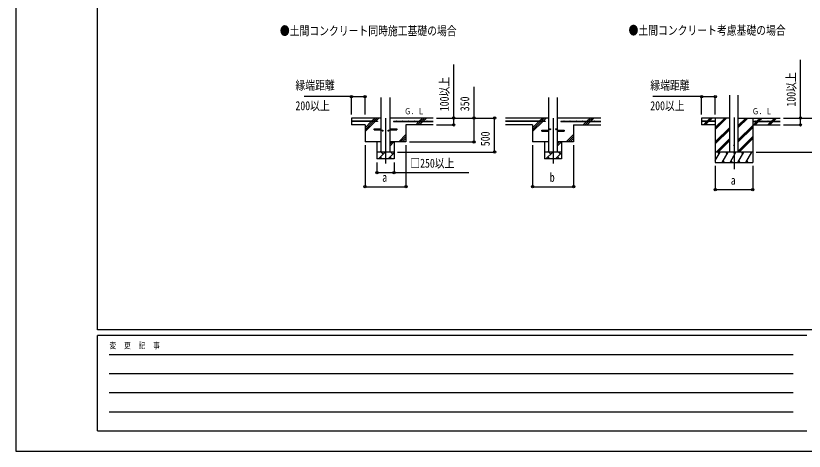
# Model space of a CAD drawing. Units: millimetres, scale not verified. Extents: x -16820 to 16820, y -11880 to 11880.
# Drawn here: x -16820 to -5258, y -11880 to -5492 of the extents above; entities that cross this region are included whole.
import ezdxf
from ezdxf.enums import TextEntityAlignment as Align

# ---------------------------------------------------------------- set-up
doc = ezdxf.new("R2010")
doc.units = ezdxf.units.MM
doc.header["$LTSCALE"] = 50
for name, color, linetype in [('0-2_USER1', 3, 'Continuous'), ('0-4_YKK_12', 2, 'Continuous'), ('0-5_YKK_13', 4, 'Continuous'), ('0-6_YKK_A1', 4, 'Continuous'), ('0-7_YKK_D', 6, 'Continuous'), ('0-8_YKK_ZWAK', 7, 'Continuous')]:
    doc.layers.add(name, color=color, linetype=linetype)
doc.styles.add('ＭＳ ゴシック', font='')
doc.styles.get('ＭＳ ゴシック').set_extended_font_data('MS Gothic')

msp = doc.modelspace()

# ---------------------------------------------------------------- linework, layer by layer
at = {"layer": '0-4_YKK_12'}
for p, q in [((-11398.17, -6992.29), (-11398.17, -7658.24)), ((-8940.78, -6992.29), (-8940.78, -7658.24)), ((-6287.32, -6983.08), (-6287.32, -7742.29))]:
    msp.add_line(p, q, dxfattribs=at)
at = {"layer": '0-5_YKK_13'}
for p, q in [((-11563.17, -7149.29), (-11460.67, -7149.29)), ((-11563.17, -7165.29), (-11563.17, -7149.29)), ((-11563.17, -7165.29), (-11460.67, -7165.29)), ((-11335.67, -7149.29), (-11233.17, -7149.29)), ((-11335.67, -7165.29), (-11233.17, -7165.29)), ((-11233.17, -7149.29), (-11233.17, -7165.29)), ((-9105.78, -7169.29), (-9003.28, -7169.29)), ((-9105.78, -7185.29), (-9105.78, -7169.29)), ((-9105.78, -7185.29), (-9003.28, -7185.29)), ((-8878.28, -7169.29), (-8775.78, -7169.29)), ((-8878.28, -7185.29), (-8775.78, -7185.29)), ((-8775.78, -7169.29), (-8775.78, -7185.29))]:
    msp.add_line(p, q, dxfattribs=at)
for centre, radius in [((-8985.78, -7157.29), 8), ((-8895.78, -7157.29), 8), ((-11443.17, -7177.29), 8), ((-11353.17, -7177.29), 8), ((-6287.32, -7392.29), 5)]:
    msp.add_circle(centre, radius, dxfattribs=at)
at = {"layer": '0-6_YKK_A1'}
for p, q in [((-11460.67, -7492.29), (-11460.67, -6692.29)), ((-11335.67, -6692.29), (-11335.67, -7492.29)), ((-9003.28, -7492.29), (-9003.28, -6692.29)), ((-8878.28, -6692.29), (-8878.28, -7492.29)), ((-6349.82, -7492.29), (-6349.82, -6656.94)), ((-6224.82, -7492.29), (-6224.82, -6656.94)), ((-11460.67, -6992.29), (-11898.17, -6992.29)), ((-11898.17, -6992.29), (-11898.17, -7092.29)), ((-11513.17, -7039.79), (-11898.17, -7039.79)), ((-11513.17, -7044.79), (-11898.17, -7044.79)), ((-11698.17, -7192.29), (-11550.67, -7044.79)), ((-11698.17, -7135.72), (-11607.24, -7044.79)), ((-11698.17, -7164.01), (-11578.95, -7044.79)), ((-11602.24, -7039.79), (-11554.74, -6992.29)), ((-11573.95, -7039.79), (-11526.45, -6992.29)), ((-11545.67, -7039.79), (-11498.17, -6992.29)), ((-11513.17, -7039.79), (-11513.17, -7044.79)), ((-10698.17, -6992.29), (-11335.67, -6992.29)), ((-11283.17, -7039.79), (-10698.17, -7039.79)), ((-11283.17, -7039.79), (-11283.17, -7044.79)), ((-11283.17, -7044.79), (-10698.17, -7044.79)), ((-10954.74, -7092.29), (-10907.24, -7044.79)), ((-10926.45, -7092.29), (-10878.95, -7044.79)), ((-10902.24, -7039.79), (-10854.74, -6992.29)), ((-10898.17, -7092.29), (-10850.67, -7044.79)), ((-10873.95, -7039.79), (-10826.45, -6992.29)), ((-10845.67, -7039.79), (-10798.17, -6992.29)), ((-9003.28, -6992.29), (-9640.78, -6992.29)), ((-9055.78, -7039.79), (-9640.78, -7039.79)), ((-9055.78, -7044.79), (-9640.78, -7044.79)), ((-9240.78, -7192.29), (-9093.28, -7044.79)), ((-9240.78, -7135.72), (-9149.85, -7044.79)), ((-9240.78, -7164.01), (-9121.56, -7044.79)), ((-9144.85, -7039.79), (-9097.35, -6992.29)), ((-9116.56, -7039.79), (-9069.06, -6992.29)), ((-9088.28, -7039.79), (-9040.78, -6992.29)), ((-9055.78, -7039.79), (-9055.78, -7044.79)), ((-8240.78, -6992.29), (-8878.28, -6992.29)), ((-8825.78, -7039.79), (-8240.78, -7039.79)), ((-8825.78, -7039.79), (-8825.78, -7044.79)), ((-8825.78, -7044.79), (-8240.78, -7044.79)), ((-8497.35, -7092.29), (-8449.85, -7044.79)), ((-8469.06, -7092.29), (-8421.56, -7044.79)), ((-8444.85, -7039.79), (-8397.35, -6992.29)), ((-8440.78, -7092.29), (-8393.28, -7044.79)), ((-8416.56, -7039.79), (-8369.06, -6992.29)), ((-8388.28, -7039.79), (-8340.78, -6992.29)), ((-6562.32, -7039.79), (-6762.32, -7039.79)), ((-6562.32, -7044.79), (-6762.32, -7044.79)), ((-6734.45, -7090.89), (-6688.36, -7044.79)), ((-6721.71, -7092.29), (-6674.21, -7044.79)), ((-6707.57, -7092.29), (-6660.07, -7044.79)), ((-6683.36, -7039.79), (-6635.86, -6992.29)), ((-6669.21, -7039.79), (-6621.71, -6992.29)), ((-6655.07, -7039.79), (-6607.57, -6992.29)), ((-6562.32, -6992.29), (-6562.32, -7642.29)), ((-6562.32, -7159.17), (-6395.44, -6992.29)), ((-6562.32, -7145.03), (-6409.58, -6992.29)), ((-6562.32, -7130.89), (-6423.72, -6992.29)), ((-6562.32, -7039.79), (-6562.32, -7044.79)), ((-6224.82, -7130.04), (-6087.07, -6992.29)), ((-6224.82, -7115.9), (-6101.21, -6992.29)), ((-6224.82, -7101.75), (-6115.36, -6992.29)), ((-6224.82, -6992.29), (-5612.32, -6992.29)), ((-6012.32, -6992.29), (-6012.32, -7642.29)), ((-6012.32, -7039.79), (-5612.32, -7039.79)), ((-6012.32, -7039.79), (-6012.32, -7044.79)), ((-6012.32, -7044.79), (-5612.32, -7044.79)), ((-6003.22, -7092.29), (-5955.72, -7044.79)), ((-5989.08, -7092.29), (-5941.58, -7044.79)), ((-5974.94, -7092.29), (-5927.44, -7044.79)), ((-5950.72, -7039.79), (-5903.22, -6992.29)), ((-5936.58, -7039.79), (-5889.08, -6992.29)), ((-5922.44, -7039.79), (-5874.94, -6992.29)), ((-5791.09, -7092.29), (-5743.59, -7044.79)), ((-5776.95, -7092.29), (-5729.45, -7044.79)), ((-5762.81, -7092.29), (-5715.31, -7044.79)), ((-5738.59, -7039.79), (-5691.09, -6992.29)), ((-5724.45, -7039.79), (-5676.95, -6992.29)), ((-5710.31, -7039.79), (-5662.81, -6992.29)), ((-11698.17, -7092.29), (-11898.17, -7092.29)), ((-11698.17, -7092.29), (-11698.17, -7342.29)), ((-10698.17, -7092.29), (-11098.17, -7092.29)), ((-11098.17, -7092.29), (-11098.17, -7342.29)), ((-9240.78, -7092.29), (-9640.78, -7092.29)), ((-9240.78, -7092.29), (-9240.78, -7342.29)), ((-8640.78, -7092.29), (-8640.78, -7342.29)), ((-8640.78, -7092.29), (-8240.78, -7092.29)), ((-6562.32, -7092.29), (-6762.32, -7092.29)), ((-6562.32, -7343.02), (-6349.82, -7130.52)), ((-6562.32, -7357.16), (-6349.82, -7144.66)), ((-6562.32, -7371.3), (-6349.82, -7158.8)), ((-6224.82, -7313.88), (-6012.32, -7101.39)), ((-6224.82, -7328.03), (-6012.32, -7115.53)), ((-6224.82, -7342.17), (-6012.32, -7129.67)), ((-6012.32, -7092.29), (-5612.32, -7092.29)), ((-11204.74, -7342.29), (-11098.17, -7235.72)), ((-11176.45, -7342.29), (-11098.17, -7264.01)), ((-8747.35, -7342.29), (-8640.78, -7235.72)), ((-8719.06, -7342.29), (-8640.78, -7264.01)), ((-6224.82, -7476.01), (-6012.32, -7263.52)), ((-6224.82, -7490.16), (-6012.32, -7277.66)), ((-11460.67, -7342.29), (-11698.17, -7342.29)), ((-11523.17, -7342.29), (-11523.17, -7592.29)), ((-11335.67, -7403.96), (-11274, -7342.29)), ((-11335.67, -7375.67), (-11302.28, -7342.29)), ((-11098.17, -7342.29), (-11335.67, -7342.29)), ((-11273.17, -7342.29), (-11273.17, -7592.29)), ((-11148.17, -7342.29), (-11098.17, -7292.29)), ((-9003.28, -7342.29), (-9240.78, -7342.29)), ((-9065.78, -7342.29), (-9065.78, -7592.29)), ((-8878.28, -7403.96), (-8816.61, -7342.29)), ((-8878.28, -7375.67), (-8844.89, -7342.29)), ((-8640.78, -7342.29), (-8878.28, -7342.29)), ((-8815.78, -7342.29), (-8815.78, -7592.29)), ((-8690.78, -7342.29), (-8640.78, -7292.29)), ((-6549.46, -7492.29), (-6349.82, -7292.65)), ((-6535.32, -7492.29), (-6349.82, -7306.79)), ((-6521.18, -7492.29), (-6349.82, -7320.93)), ((-6212.81, -7492.29), (-6012.32, -7291.8)), ((-11273.17, -7492.29), (-11523.17, -7492.29)), ((-11502.43, -7592.29), (-11402.43, -7492.29)), ((-11480.57, -7492.29), (-11460.67, -7472.39)), ((-11430.98, -7520.84), (-11459.54, -7492.29)), ((-11361.01, -7592.29), (-11273.17, -7504.45)), ((-11289.56, -7520.84), (-11318.12, -7492.29)), ((-8815.78, -7492.29), (-9065.78, -7492.29)), ((-9045.04, -7592.29), (-8945.04, -7492.29)), ((-9023.18, -7492.29), (-9003.28, -7472.39)), ((-8973.6, -7520.84), (-9002.15, -7492.29)), ((-8903.62, -7592.29), (-8815.78, -7504.45)), ((-8832.17, -7520.84), (-8860.73, -7492.29)), ((-6012.32, -7492.29), (-6562.32, -7492.29)), ((-6562.32, -7617.74), (-6489.89, -7492.29)), ((-6504.89, -7518.27), (-6519.9, -7492.29)), ((-6461.02, -7642.29), (-6374.42, -7492.29)), ((-6389.42, -7518.27), (-6404.42, -7492.29)), ((-6345.55, -7642.29), (-6258.95, -7492.29)), ((-6273.95, -7518.27), (-6288.95, -7492.29)), ((-6230.08, -7642.29), (-6143.48, -7492.29)), ((-6158.48, -7518.27), (-6173.48, -7492.29)), ((-6114.61, -7642.29), (-6028.01, -7492.29)), ((-6058.01, -7492.29), (-6058.01, -7492.29)), ((-11273.17, -7592.29), (-11523.17, -7592.29)), ((-11473.88, -7563.74), (-11445.32, -7592.29)), ((-11332.46, -7563.74), (-11303.9, -7592.29)), ((-8815.78, -7592.29), (-9065.78, -7592.29)), ((-9016.49, -7563.74), (-8987.94, -7592.29)), ((-8875.07, -7563.74), (-8846.51, -7592.29)), ((-6446.03, -7616.31), (-6431.03, -7642.29)), ((-6330.56, -7616.31), (-6315.56, -7642.29)), ((-6215.08, -7616.31), (-6200.09, -7642.29)), ((-6099.62, -7616.31), (-6084.62, -7642.29)), ((-6562.32, -7642.29), (-6012.32, -7642.29))]:
    msp.add_line(p, q, dxfattribs=at)
msp.add_lwpolyline([(-6349.82, -6992.29), (-6762.32, -6992.29), (-6762.32, -7092.29)], dxfattribs=at)
for centre in [(-11828.17, -7037.29), (-11738.17, -7037.29), (-11648.17, -7037.29), (-11558.17, -7037.29), (-11238.17, -7037.29), (-11148.17, -7037.29), (-11058.17, -7037.29), (-10968.17, -7037.29), (-10878.17, -7037.29), (-10788.17, -7037.29), (-9550.78, -7037.29), (-9460.78, -7037.29), (-9370.78, -7037.29), (-9280.78, -7037.29), (-9190.78, -7037.29), (-9100.78, -7037.29), (-8780.78, -7037.29), (-8690.78, -7037.29), (-8600.78, -7037.29), (-8510.78, -7037.29), (-8420.78, -7037.29), (-8330.78, -7037.29), (-6697.32, -7037.29), (-6607.32, -7037.29), (-5967.32, -7037.29), (-5877.32, -7037.29), (-5787.32, -7037.29), (-5697.32, -7037.29)]:
    msp.add_circle(centre, 2.5, dxfattribs=at)
at = {"layer": '0-7_YKK_D'}
for p, q in [((-11873.17, -6677.03), (-12590.97, -6677.03)), ((-11898.17, -6942.29), (-11898.17, -6676.03)), ((-11898.17, -6677.03), (-11698.17, -6677.03)), ((-11698.17, -6942.29), (-11698.17, -6676.03)), ((-6762.32, -6677.03), (-7480.13, -6677.03)), ((-6762.32, -6942.29), (-6762.32, -6676.03)), ((-6762.32, -6677.03), (-6562.32, -6677.03)), ((-6562.32, -6942.29), (-6562.32, -6676.03)), ((-10648.17, -6992.29), (-10397.17, -6992.29)), ((-10648.17, -6992.29), (-9797.17, -6992.29)), ((-10648.17, -6992.29), (-10097.17, -6992.29)), ((-9798.17, -7492.29), (-9798.17, -6992.29)), ((-5562.32, -6992.29), (-5011.32, -6992.29)), ((-5562.32, -6992.29), (-5311.32, -6992.29)), ((-10648.17, -7092.29), (-10397.17, -7092.29)), ((-5562.32, -7092.29), (-5311.32, -7092.29)), ((-11698.17, -7392.29), (-11698.17, -8000.25)), ((-11098.17, -7392.29), (-11098.17, -8000.25)), ((-11048.17, -7342.29), (-10097.17, -7342.29)), ((-9240.78, -7392.29), (-9240.78, -8000.25)), ((-8640.78, -7392.29), (-8640.78, -8000.25)), ((-11223.17, -7492.29), (-9797.17, -7492.29)), ((-5962.32, -7492.29), (-5011.32, -7492.29)), ((-11523.17, -7642.29), (-11523.17, -7793.29)), ((-11273.17, -7642.29), (-11273.17, -7793.29)), ((-6562.32, -7692.29), (-6562.32, -8043.29)), ((-6012.32, -7692.29), (-6012.32, -8043.29)), ((-11698.17, -7999.25), (-11098.17, -7999.25)), ((-9240.78, -7999.25), (-8640.78, -7999.25)), ((-6562.32, -8042.29), (-6012.32, -8042.29))]:
    msp.add_line(p, q, dxfattribs=at)
for points in [[(-10398.17, -7092.29), (-10398.17, -6992.29), (-10398.17, -6207.49)], [(-5312.32, -7092.29), (-5312.32, -6992.29), (-5312.32, -6139.49)], [(-10098.17, -7342.29), (-10098.17, -6992.29), (-10098.17, -6533.89)], [(-11523.17, -7792.29), (-11273.17, -7792.29), (-10177.03, -7792.29)]]:
    msp.add_lwpolyline(points, dxfattribs=at)
for centre in [(-11898.17, -6677.03), (-11698.17, -6677.03), (-6762.32, -6677.03), (-6562.32, -6677.03), (-10398.17, -6992.29), (-10098.17, -6992.29), (-9798.17, -6992.29), (-5312.32, -6992.29), (-10398.17, -7092.29), (-5312.32, -7092.29), (-10098.17, -7342.29), (-9798.17, -7492.29), (-11523.17, -7792.29), (-11273.17, -7792.29), (-11698.17, -7999.25), (-11098.17, -7999.25), (-9240.78, -7999.25), (-8640.78, -7999.25), (-6562.32, -8042.29), (-6012.32, -8042.29)]:
    msp.add_circle(centre, 17, dxfattribs=at)
at = {"layer": '0-8_YKK_ZWAK'}
for p, q in [((-15619.92, -10100), (-15619.92, 11100)), ((-15619.92, -10100), (-15619.92, 11100)), ((15580.08, -10100), (-15619.92, -10100)), ((15580.08, -10100), (-15619.92, -10100)), ((-5219.92, -10180), (-15619.92, -10180)), ((-15619.92, -11580), (-15619.92, -10180)), ((-5219.92, -10180), (-15619.92, -10180)), ((-15619.92, -11580), (-15619.92, -10180)), ((-15449.92, -10460), (-5419.92, -10460)), ((-15449.92, -10460), (-5419.92, -10460)), ((-15449.92, -10740), (-5419.92, -10740)), ((-15449.92, -10740), (-5419.92, -10740)), ((-15449.92, -11020), (-5419.92, -11020)), ((-15449.92, -11020), (-5419.92, -11020)), ((-15449.92, -11300), (-5419.92, -11300)), ((-15449.92, -11300), (-5419.92, -11300)), ((-15619.92, -11580), (-5219.92, -11580)), ((-15619.92, -11580), (-5219.92, -11580))]:
    msp.add_line(p, q, dxfattribs=at)
msp.add_lwpolyline([(-16820, -11880), (16820, -11880), (16820, 11880), (-16820, 11880)], close=True, dxfattribs=at)
msp.add_lwpolyline([(-16820, -11880), (16820, -11880), (16820, 11880), (-16820, 11880)], close=True, dxfattribs=at)

# ---------------------------------------------------------------- texts
at = {"layer": '0-2_USER1', "style": 'ＭＳ ゴシック', "width": 0.8}
for s, p in [('●土間コンクリート同時施工基礎の場合', (-12947.14, -5817.91)), ('●土間コンクリート考慮基礎の場合', (-7833.8, -5810.85))]:
    msp.add_text(s, height=132, dxfattribs=at).set_placement(p, align=Align.BOTTOM_LEFT)
at = {"layer": '0-6_YKK_A1', "style": 'ＭＳ ゴシック', "width": 0.8}
for p in [(-11122.24, -6963.84), (-6022.41, -6963.84)]:
    msp.add_text('Ｇ．Ｌ', height=87.98, dxfattribs=at).set_placement(p, align=Align.BOTTOM_LEFT)
at = {"layer": '0-7_YKK_D', "style": 'ＭＳ ゴシック', "width": 0.8}
for s, p in [('100以上', (-5344.32, -6824.29)), ('100以上', (-10430.17, -6892.29)), ('350', (-10130.17, -6892.29)), ('500', (-9830.17, -7405.49))]:
    msp.add_text(s, height=132, rotation=90, dxfattribs=at).set_placement(p, align=Align.BOTTOM_LEFT)
for s, p in [('縁端距離', (-12718.97, -6617.03)), ('縁端距離', (-7515.12, -6617.03)), ('200以上', (-12718.97, -6917.03)), ('200以上', (-7515.12, -6917.03)), ('□250以上', (-11034.63, -7760.29)), ('a', (-11446.17, -7967.25)), ('b', (-8988.78, -7967.25)), ('a', (-6335.32, -8010.29))]:
    msp.add_text(s, height=132, dxfattribs=at).set_placement(p, align=Align.BOTTOM_LEFT)
at = {"layer": '0-8_YKK_ZWAK', "style": 'ＭＳ ゴシック', "width": 0.8}
msp.add_text('変  更  記  事', height=87.98, dxfattribs=at).set_placement((-15445.24, -10400), align=Align.BOTTOM_LEFT)
msp.add_text('変  更  記  事', height=87.98, dxfattribs=at).set_placement((-15445.24, -10400), align=Align.BOTTOM_LEFT)

doc.saveas('drawing.dxf')
